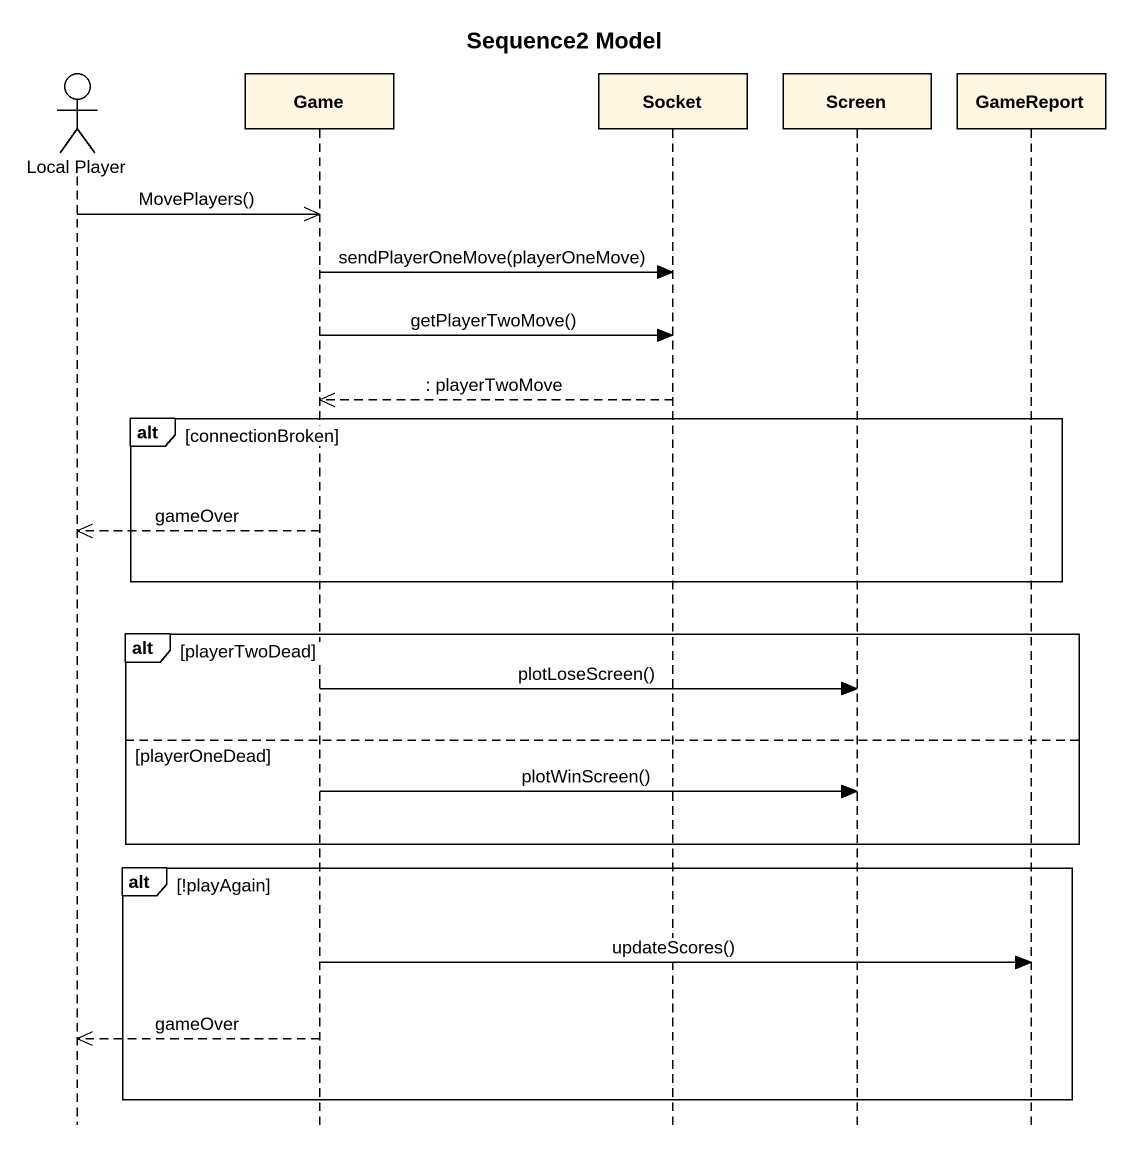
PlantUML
@startuml
title Sequence2 Model
hide footbox
actor "Local Player" as Local_Player
participant Game
participant Socket
participant Screen
participant GameReport

Local_Player ->> Game : MovePlayers()
Game -> Socket : sendPlayerOneMove(playerOneMove)
Game -> Socket : getPlayerTwoMove()
Socket -->> Game : : playerTwoMove
alt connectionBroken
  Game -->> Local_Player : gameOver
end
alt playerTwoDead
  Game -> Screen : plotLoseScreen()
else playerOneDead
  Game -> Screen : plotWinScreen()
end
alt !playAgain
  Game -> GameReport : updateScores()
  Game -->> Local_Player : gameOver
end
@enduml
